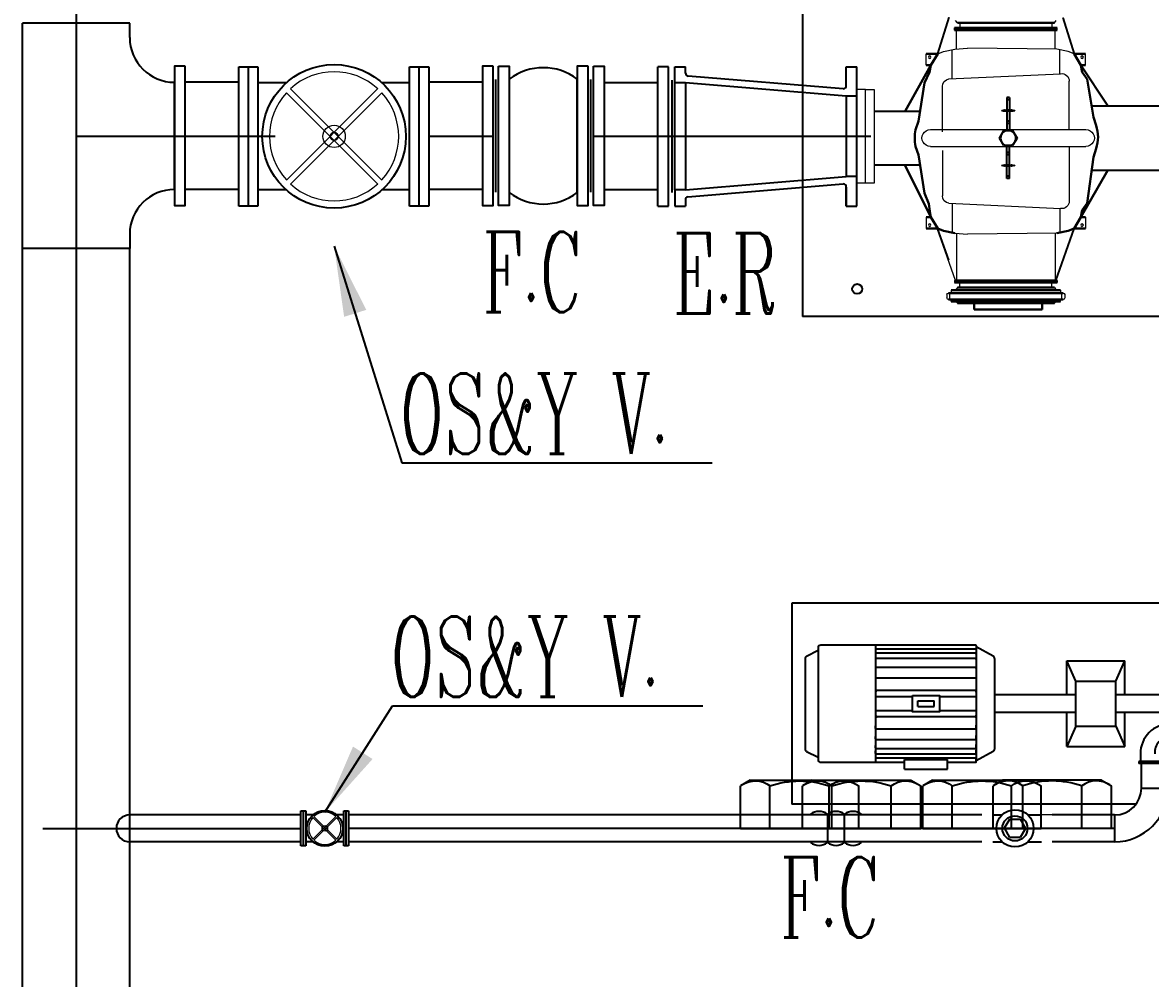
# Model space of a CAD drawing. Extents: x 846 to 947, y 375 to 797.
# Drawn here: x 859.81 to 862.209, y 431.456 to 433.489 of the extents above; entities that cross this region are included whole.
import ezdxf

# ---------------------------------------------------------------- set-up
doc = ezdxf.new("R2010")
doc.units = 0
doc.header["$MEASUREMENT"] = 0
doc.linetypes.add('PHANTOM', pattern=[63.5, 31.75, -6.35, 6.35, -6.35, 6.35, -6.35])
for name, color, linetype in [('AX', 3, 'PHANTOM'), ('BEAM', 7, 'CONTINUOUS'), ('fire fitting', 6, 'CONTINUOUS'), ('fire sp line', 6, 'CONTINUOUS'), ('HV-TEXT-', 22, 'CONTINUOUS'), ('MNUTS', 11, 'CONTINUOUS'), ('PIPE', 4, 'CONTINUOUS'), ('PLUMB', 4, 'CONTINUOUS')]:
    doc.layers.add(name, color=color, linetype=linetype)
for name, color, linetype, lineweight in [('Dim', 252, 'CONTINUOUS', 0), ('FF-TEXT', 2, 'CONTINUOUS', 20), ('Fire', 1, 'CONTINUOUS', 30), ('HAT', 1, 'CONTINUOUS', 9), ('section', 7, 'CONTINUOUS', 35), ('Wall', 252, 'CONTINUOUS', 30)]:
    doc.layers.add(name, color=color, linetype=linetype, lineweight=lineweight)
doc.styles.add('ROMANC', font='romanc', dxfattribs={"height": 250})
doc.styles.add('STYLE2', font='romand.shx', dxfattribs={"width": 0.8})
doc.dimstyles.new('samo', dxfattribs={"dimtxt": 0.15, "dimasz": 0.15, "dimexe": 0.1, "dimexo": 0.2, "dimgap": 0.09, "dimtad": 1, "dimdec": 0, "dimlfac": 100, "dimdsep": 46, "dimtxsty": 'STYLE2', "dimcen": 0.075, "dimclrd": 34, "dimclre": 34, "dimclrt": 5, "dimadec": 0, "dimazin": 0, "dimtfac": 0.72, "dimtdec": 0, "dimtofl": 0, "dimtmove": 2, "dimatfit": 3, "dimfxl": 0.1, "dimtolj": 1, "dimarcsym": 0})

# ---------------------------------------------------------------- blocks, each defined once
blk = doc.blocks.new('NUT')
at = {"layer": 'MNUTS'}
for p, q in [((-270, 0), (270, 0)), ((270, 0), (270, -194)), ((-270, 0), (-270, -194)), ((-135, 0), (-135, -194)), ((135, 0), (135, -194.1)), ((-225, -220), (-270, -194)), ((225, -220), (270, -194)), ((-225, -220), (225, -220))]:
    blk.add_line(p, q, dxfattribs=at)
for centre, radius, start, end in [((-201.8, -106.7), 110, 236.1889, 307.433), ((0.1, 208.8), 424.9, 251.4608, 288.5114), ((201.8, -106.7), 110, 232.567, 303.8111)]:
    blk.add_arc(centre, radius, start, end, dxfattribs=at)
blk = doc.blocks.new('jk')
at = {"layer": 'section', "lineweight": -3}
h = blk.add_hatch(dxfattribs=at)
h.set_pattern_fill('ANSI31', color=1, scale=0.03, angle=134, style=0)
h.set_pattern_definition([(1, (2250.5196707, 1385.8939432), (6.544652e-05, -0.00374942886), [])])
h.paths.add_polyline_path([(2237.4637, 1284.109), (2237.4637, 1284.0987), (2237.4168, 1284.0987), (2237.4168, 1284.109)])
h.paths.add_polyline_path([(2237.4168, 1284.068), (2237.4168, 1284.0783), (2237.4637, 1284.0783), (2237.4637, 1284.068)])
at = {"layer": 'section', "color": 1, "lineweight": -3}
for p, q in [((2237.4127, 1284.1131), (2237.4127, 1284.109)), ((2237.4127, 1284.1131), (2237.4677, 1284.1131)), ((2237.4127, 1284.109), (2237.4677, 1284.109)), ((2237.4168, 1284.109), (2237.4168, 1284.0987)), ((2237.4637, 1284.109), (2237.4637, 1284.0987)), ((2237.4677, 1284.1131), (2237.4677, 1284.109)), ((2237.3152, 1284.1065), (2237.4152, 1284.1065)), ((2237.3152, 1284.1065), (2237.3152, 1283.1065)), ((2237.4652, 1284.1065), (2237.6902, 1284.1065)), ((2237.4749, 1284.1018), (2237.5305, 1284.1018)), ((2237.5355, 1284.0968), (2237.5355, 1284.0568)), ((2237.6902, 1284.1065), (2237.6902, 1283.8068)), ((2237.4677, 1284.068), (2237.4127, 1284.068)), ((2237.4127, 1284.068), (2237.4127, 1284.0639)), ((2237.4168, 1284.068), (2237.4168, 1284.0783)), ((2237.4637, 1284.068), (2237.4637, 1284.0783)), ((2237.4677, 1284.068), (2237.4677, 1284.0639)), ((2237.4699, 1284.0788), (2237.4699, 1284.0568)), ((2237.5535, 1284.0786), (2237.5355, 1284.0794)), ((2237.5535, 1284.0786), (2237.5651, 1284.0786)), ((2237.5562, 1284.0815), (2237.5558, 1284.0807)), ((2237.5558, 1284.0807), (2237.5558, 1284.0786)), ((2237.564, 1284.0786), (2237.5558, 1284.0786)), ((2237.5562, 1284.0815), (2237.5636, 1284.0815)), ((2237.5578, 1284.0807), (2237.5578, 1284.0786)), ((2237.562, 1284.0807), (2237.562, 1284.0786)), ((2237.5636, 1284.0815), (2237.564, 1284.0807)), ((2237.564, 1284.0807), (2237.564, 1284.0786)), ((2237.5676, 1284.0568), (2237.5676, 1284.0761)), ((2237.3472, 1284.0568), (2237.3472, 1284.0355)), ((2237.6582, 1284.0568), (2237.3472, 1284.0568)), ((2237.3744, 1284.0653), (2237.3731, 1284.063)), ((2237.3731, 1284.063), (2237.3731, 1284.0568)), ((2237.3731, 1284.0568), (2237.3973, 1284.0568)), ((2237.3959, 1284.0653), (2237.3744, 1284.0653)), ((2237.3791, 1284.063), (2237.3791, 1284.0568)), ((2237.3912, 1284.063), (2237.3912, 1284.0568)), ((2237.3959, 1284.0653), (2237.3973, 1284.063)), ((2237.3973, 1284.063), (2237.3973, 1284.0568)), ((2237.4677, 1284.0639), (2237.4127, 1284.0639)), ((2237.4152, 1284.0639), (2237.4152, 1284.0568)), ((2237.4652, 1284.0639), (2237.4652, 1284.0568)), ((2237.4847, 1284.0568), (2237.4847, 1284.0355)), ((2237.4919, 1284.0653), (2237.4906, 1284.063)), ((2237.4906, 1284.063), (2237.4906, 1284.0568)), ((2237.4906, 1284.0568), (2237.5148, 1284.0568)), ((2237.5135, 1284.0653), (2237.4919, 1284.0653)), ((2237.4967, 1284.063), (2237.4967, 1284.0568)), ((2237.5088, 1284.063), (2237.5088, 1284.0568)), ((2237.5135, 1284.0653), (2237.5148, 1284.063)), ((2237.5148, 1284.063), (2237.5148, 1284.0568)), ((2237.5207, 1284.0568), (2237.5207, 1284.0355)), ((2237.6095, 1284.0653), (2237.6082, 1284.063)), ((2237.6082, 1284.063), (2237.6082, 1284.0568)), ((2237.6082, 1284.0568), (2237.6324, 1284.0568)), ((2237.631, 1284.0653), (2237.6095, 1284.0653)), ((2237.6099, 1284.0568), (2237.6099, 1284.0355)), ((2237.6142, 1284.063), (2237.6142, 1284.0568)), ((2237.6263, 1284.063), (2237.6263, 1284.0568)), ((2237.631, 1284.0653), (2237.6324, 1284.063)), ((2237.6324, 1284.063), (2237.6324, 1284.0568)), ((2237.6582, 1284.0568), (2237.6582, 1284.0355)), ((2237.6582, 1284.0355), (2237.3472, 1284.0355)), ((2237.3652, 1284.0355), (2237.3652, 1283.8671)), ((2237.38, 1284.0355), (2237.38, 1283.8671)), ((2237.3903, 1284.0355), (2237.3903, 1283.8671)), ((2237.4975, 1284.0355), (2237.4975, 1283.8671)), ((2237.5079, 1284.0355), (2237.5079, 1283.8671)), ((2237.6151, 1284.0355), (2237.6151, 1283.8671)), ((2237.6254, 1284.0355), (2237.6254, 1283.8671)), ((2237.6402, 1284.0355), (2237.6402, 1283.8671)), ((2237.38, 1284.0018), (2237.3652, 1284.0018)), ((2237.4975, 1284.0018), (2237.3903, 1284.0018)), ((2237.6151, 1284.0018), (2237.5079, 1284.0018)), ((2237.6402, 1284.0018), (2237.6254, 1284.0018)), ((2237.38, 1283.9681), (2237.3652, 1283.9681)), ((2237.4975, 1283.9681), (2237.3903, 1283.9681)), ((2237.6151, 1283.9681), (2237.5079, 1283.9681)), ((2237.6402, 1283.9681), (2237.6254, 1283.9681)), ((2237.38, 1283.9345), (2237.3652, 1283.9345)), ((2237.4975, 1283.9345), (2237.3903, 1283.9345)), ((2237.6151, 1283.9345), (2237.5079, 1283.9345)), ((2237.6402, 1283.9345), (2237.6254, 1283.9345)), ((2237.38, 1283.9008), (2237.3652, 1283.9008)), ((2237.4975, 1283.9008), (2237.3903, 1283.9008)), ((2237.6151, 1283.9008), (2237.5079, 1283.9008)), ((2237.6402, 1283.9008), (2237.6254, 1283.9008)), ((2237.6582, 1283.8671), (2237.3472, 1283.8671)), ((2237.3472, 1283.8671), (2237.3472, 1283.8458)), ((2237.4847, 1283.8671), (2237.4847, 1283.8458)), ((2237.5207, 1283.8671), (2237.5207, 1283.8458)), ((2237.5294, 1283.8671), (2237.5294, 1283.8291)), ((2237.601, 1283.8671), (2237.601, 1283.8291)), ((2237.6099, 1283.8671), (2237.6099, 1283.8458)), ((2237.6582, 1283.8671), (2237.6582, 1283.8458)), ((2237.5294, 1283.8458), (2237.3472, 1283.8458)), ((2237.3731, 1283.8458), (2237.3973, 1283.8458)), ((2237.3731, 1283.8396), (2237.3731, 1283.8458)), ((2237.3744, 1283.8373), (2237.3731, 1283.8396)), ((2237.3959, 1283.8373), (2237.3744, 1283.8373)), ((2237.3791, 1283.8396), (2237.3791, 1283.8458)), ((2237.38, 1283.8373), (2237.38, 1283.8342)), ((2237.3903, 1283.8373), (2237.3903, 1283.8342)), ((2237.3912, 1283.8396), (2237.3912, 1283.8458)), ((2237.3959, 1283.8373), (2237.3973, 1283.8396)), ((2237.3973, 1283.8396), (2237.3973, 1283.8458)), ((2237.4378, 1283.8458), (2237.4378, 1283.8265)), ((2237.4699, 1283.8058), (2237.4699, 1283.8458)), ((2237.4832, 1283.8458), (2237.4832, 1283.8232)), ((2237.4906, 1283.8458), (2237.5148, 1283.8458)), ((2237.4906, 1283.8396), (2237.4906, 1283.8458)), ((2237.4919, 1283.8373), (2237.4906, 1283.8396)), ((2237.5135, 1283.8373), (2237.4919, 1283.8373)), ((2237.495, 1283.8373), (2237.495, 1283.824)), ((2237.4967, 1283.8396), (2237.4967, 1283.8458)), ((2237.4975, 1283.8373), (2237.4975, 1283.8342)), ((2237.5079, 1283.8373), (2237.5079, 1283.8342)), ((2237.5088, 1283.8396), (2237.5088, 1283.8458)), ((2237.5105, 1283.8373), (2237.5105, 1283.824)), ((2237.5135, 1283.8373), (2237.5148, 1283.8396)), ((2237.5148, 1283.8396), (2237.5148, 1283.8458)), ((2237.5223, 1283.8458), (2237.5223, 1283.8232)), ((2237.6582, 1283.8458), (2237.601, 1283.8458)), ((2237.6082, 1283.8458), (2237.6324, 1283.8458)), ((2237.6082, 1283.8396), (2237.6082, 1283.8458)), ((2237.6095, 1283.8373), (2237.6082, 1283.8396)), ((2237.631, 1283.8373), (2237.6095, 1283.8373)), ((2237.6142, 1283.8396), (2237.6142, 1283.8458)), ((2237.6151, 1283.8373), (2237.6151, 1283.8342)), ((2237.6254, 1283.8373), (2237.6254, 1283.8342)), ((2237.6263, 1283.8396), (2237.6263, 1283.8458)), ((2237.631, 1283.8373), (2237.6324, 1283.8396)), ((2237.6324, 1283.8396), (2237.6324, 1283.8458)), ((2237.3825, 1283.8317), (2237.3878, 1283.8317)), ((2237.4519, 1283.824), (2237.4403, 1283.824)), ((2237.4414, 1283.824), (2237.4497, 1283.824)), ((2237.4414, 1283.8219), (2237.4414, 1283.824)), ((2237.4419, 1283.8211), (2237.4414, 1283.8219)), ((2237.4492, 1283.8211), (2237.4419, 1283.8211)), ((2237.4435, 1283.8219), (2237.4435, 1283.824)), ((2237.4476, 1283.8219), (2237.4476, 1283.824)), ((2237.4492, 1283.8211), (2237.4497, 1283.8219)), ((2237.4497, 1283.8219), (2237.4497, 1283.824)), ((2237.4519, 1283.824), (2237.4699, 1283.8232)), ((2237.495, 1283.824), (2237.4832, 1283.8232)), ((2237.4986, 1283.8232), (2237.4832, 1283.8232)), ((2237.495, 1283.824), (2237.5105, 1283.824)), ((2237.4986, 1283.824), (2237.5068, 1283.824)), ((2237.4986, 1283.8219), (2237.4986, 1283.824)), ((2237.499, 1283.8211), (2237.4986, 1283.8219)), ((2237.5064, 1283.8211), (2237.499, 1283.8211)), ((2237.5, 1283.8317), (2237.5054, 1283.8317)), ((2237.5006, 1283.8219), (2237.5006, 1283.824)), ((2237.5048, 1283.8219), (2237.5048, 1283.824)), ((2237.5064, 1283.8211), (2237.5068, 1283.8219)), ((2237.5068, 1283.8219), (2237.5068, 1283.824)), ((2237.5223, 1283.8232), (2237.5068, 1283.8232)), ((2237.5105, 1283.824), (2237.5223, 1283.8232)), ((2237.5319, 1283.8266), (2237.5985, 1283.8266)), ((2237.5355, 1283.8058), (2237.5355, 1283.8266)), ((2237.5402, 1283.8234), (2237.5355, 1283.8232)), ((2237.5402, 1283.8128), (2237.5402, 1283.8266)), ((2237.5652, 1283.8266), (2237.5652, 1283.8128)), ((2237.5902, 1283.8128), (2237.5902, 1283.8266)), ((2237.6176, 1283.8317), (2237.6229, 1283.8317)), ((2237.4749, 1283.8008), (2237.5305, 1283.8008)), ((2237.486, 1283.8008), (2237.486, 1283.7113)), ((2237.5194, 1283.8008), (2237.5194, 1283.7113)), ((2237.5962, 1283.8068), (2237.6104, 1283.8068)), ((2237.6104, 1283.8093), (2237.6145, 1283.8093)), ((2237.6104, 1283.8093), (2237.6104, 1283.7543)), ((2237.6145, 1283.8093), (2237.6145, 1283.7543)), ((2237.6603, 1283.8088), (2237.6145, 1283.8088)), ((2237.6603, 1283.7588), (2237.6603, 1283.8088)), ((2237.5962, 1283.7568), (2237.6104, 1283.7568)), ((2237.6104, 1283.7543), (2237.6145, 1283.7543)), ((2237.6603, 1283.7588), (2237.6145, 1283.7588)), ((2237.6902, 1283.7488), (2237.6902, 1283.1065)), ((2237.486, 1283.7278), (2237.423, 1283.7278)), ((2237.4609, 1283.7113), (2237.423, 1283.7278)), ((2237.423, 1283.6199), (2237.423, 1283.7278)), ((2237.4609, 1283.6363), (2237.4609, 1283.7113)), ((2237.5445, 1283.7113), (2237.4609, 1283.7113)), ((2237.5824, 1283.7278), (2237.5194, 1283.7278)), ((2237.5445, 1283.7113), (2237.5824, 1283.7278)), ((2237.5445, 1283.6363), (2237.5445, 1283.7113)), ((2237.5824, 1283.6199), (2237.5824, 1283.7278)), ((2237.7103, 1283.7088), (2237.7603, 1283.7088)), ((2237.4609, 1283.6363), (2237.423, 1283.6199)), ((2237.5445, 1283.6363), (2237.4609, 1283.6363)), ((2237.486, 1283.6363), (2237.486, 1283.485)), ((2237.5194, 1283.6363), (2237.5194, 1283.485)), ((2237.5445, 1283.6363), (2237.5824, 1283.6199)), ((2237.486, 1283.6199), (2237.423, 1283.6199)), ((2237.5824, 1283.6199), (2237.5194, 1283.6199)), ((2237.4138, 1283.4823), (2237.3963, 1283.4508)), ((2237.4182, 1283.485), (2237.5872, 1283.485)), ((2237.5916, 1283.4823), (2237.6092, 1283.4508)), ((2237.3935, 1283.4493), (2237.3935, 1283.1605)), ((2237.395, 1283.4508), (2237.401, 1283.4508)), ((2237.401, 1283.4508), (2237.401, 1283.2628)), ((2237.4012, 1283.4508), (2237.6092, 1283.4508)), ((2237.4085, 1283.4493), (2237.4085, 1283.2643)), ((2237.41, 1283.4508), (2237.4163, 1283.4508)), ((2237.4186, 1283.4493), (2237.4186, 1283.2643)), ((2237.4201, 1283.4508), (2237.4264, 1283.4508)), ((2237.4354, 1283.4493), (2237.4354, 1283.2643)), ((2237.4369, 1283.4508), (2237.4432, 1283.4508)), ((2237.4549, 1283.4493), (2237.4549, 1283.2643)), ((2237.4564, 1283.4508), (2237.4627, 1283.4508)), ((2237.478, 1283.4478), (2237.478, 1283.2658)), ((2237.4897, 1283.4508), (2237.4897, 1283.3821)), ((2237.5157, 1283.4508), (2237.5157, 1283.3821)), ((2237.5274, 1283.4478), (2237.5274, 1283.2658)), ((2237.549, 1283.4508), (2237.5427, 1283.4508)), ((2237.5505, 1283.4493), (2237.5505, 1283.2643)), ((2237.5685, 1283.4508), (2237.5622, 1283.4508)), ((2237.57, 1283.4493), (2237.57, 1283.2643)), ((2237.5853, 1283.4508), (2237.579, 1283.4508)), ((2237.5868, 1283.4493), (2237.5868, 1283.2643)), ((2237.5954, 1283.4508), (2237.5891, 1283.4508)), ((2237.5969, 1283.4493), (2237.5969, 1283.2643)), ((2237.6104, 1283.4508), (2237.6044, 1283.4508)), ((2237.6044, 1283.4508), (2237.6044, 1283.2628)), ((2237.6119, 1283.3968), (2237.6119, 1283.4493)), ((2237.6065, 1283.3168), (2237.6065, 1283.3968)), ((2237.625, 1283.3968), (2237.6065, 1283.3968)), ((2237.625, 1283.3168), (2237.625, 1283.3968)), ((2237.5078, 1283.3721), (2237.4976, 1283.3721)), ((2237.4976, 1283.3416), (2237.4976, 1283.3721)), ((2237.5078, 1283.3416), (2237.5078, 1283.3721)), ((2237.4897, 1283.3316), (2237.4897, 1283.2628)), ((2237.5078, 1283.3416), (2237.4976, 1283.3416)), ((2237.5157, 1283.3316), (2237.5157, 1283.2628)), ((2237.478, 1283.3168), (2237.478, 1283.2658)), ((2237.4897, 1283.3168), (2237.4897, 1283.2628)), ((2237.5157, 1283.3168), (2237.5157, 1283.2628)), ((2237.625, 1283.3168), (2237.6065, 1283.3168)), ((2237.6119, 1283.1605), (2237.6119, 1283.3168)), ((2237.3935, 1283.2628), (2237.6119, 1283.2628)), ((2237.41, 1283.2628), (2237.4148, 1283.2628)), ((2237.4201, 1283.2628), (2237.4249, 1283.2628)), ((2237.4369, 1283.2628), (2237.4417, 1283.2628)), ((2237.4564, 1283.2628), (2237.4612, 1283.2628)), ((2237.549, 1283.2628), (2237.5442, 1283.2628)), ((2237.5685, 1283.2628), (2237.5637, 1283.2628)), ((2237.5853, 1283.2628), (2237.5805, 1283.2628)), ((2237.5954, 1283.2628), (2237.5906, 1283.2628)), ((2237.3985, 1283.1555), (2237.6069, 1283.1555)), ((2237.4138, 1283.1342), (2237.4027, 1283.1555)), ((2237.5916, 1283.1342), (2237.6027, 1283.1555)), ((2237.4182, 1283.1315), (2237.5872, 1283.1315)), ((2237.3152, 1283.1065), (2237.6902, 1283.1065))]:
    blk.add_line(p, q, dxfattribs=at)
blk.add_lwpolyline([(2237.4876, 1283.3316), (2237.4876, 1283.3821), (2237.5178, 1283.3821), (2237.5178, 1283.3316)], close=True, dxfattribs=at)
for centre, radius, start, end in [((2237.4749, 1284.0968), 0.005, 90, 163.9184), ((2237.5305, 1284.0968), 0.005, 0, 90), ((2237.5564, 1284.0799), 0.00165, 31.503, 97.2589), ((2237.5599, 1284.0784), 0.0031, 48.1897, 131.8103), ((2237.5599, 1284.0784), 0.0031, 48.1897, 131.8103), ((2237.5634, 1284.0799), 0.00165, 82.7411, 148.497), ((2237.5651, 1284.0761), 0.0025, 0, 90), ((2237.375, 1284.0604), 0.00484, 31.503, 97.2589), ((2237.3852, 1284.0562), 0.00907, 48.1897, 131.8103), ((2237.3852, 1284.0562), 0.00907, 48.1897, 131.8103), ((2237.3953, 1284.0604), 0.00484, 82.7411, 148.497), ((2237.4925, 1284.0604), 0.00484, 31.503, 97.2589), ((2237.5027, 1284.0562), 0.00907, 48.1897, 131.8103), ((2237.5027, 1284.0562), 0.00907, 48.1897, 131.8103), ((2237.5129, 1284.0604), 0.00484, 82.7411, 148.497), ((2237.6101, 1284.0604), 0.00484, 31.503, 97.2589), ((2237.6203, 1284.0562), 0.00907, 48.1897, 131.8103), ((2237.6203, 1284.0562), 0.00907, 48.1897, 131.8103), ((2237.6304, 1284.0604), 0.00484, 82.7411, 148.497), ((2237.375, 1283.8422), 0.00484, 262.7411, 328.497), ((2237.3852, 1283.8464), 0.00907, 228.1897, 311.8103), ((2237.3852, 1283.8464), 0.00907, 228.1897, 311.8103), ((2237.3825, 1283.8342), 0.0025, 180, 270), ((2237.3878, 1283.8342), 0.0025, 270, 0), ((2237.3953, 1283.8422), 0.00484, 211.503, 277.2589), ((2237.4925, 1283.8422), 0.00484, 262.7411, 328.497), ((2237.5027, 1283.8464), 0.00907, 228.1897, 311.8103), ((2237.5027, 1283.8464), 0.00907, 228.1897, 311.8103), ((2237.5, 1283.8342), 0.0025, 180, 270), ((2237.5054, 1283.8342), 0.0025, 270, 0), ((2237.5129, 1283.8422), 0.00484, 211.503, 277.2589), ((2237.6101, 1283.8422), 0.00484, 262.7411, 328.497), ((2237.6203, 1283.8464), 0.00907, 228.1897, 311.8103), ((2237.6203, 1283.8464), 0.00907, 228.1897, 311.8103), ((2237.6176, 1283.8342), 0.0025, 180, 270), ((2237.6229, 1283.8342), 0.0025, 270, 0), ((2237.6304, 1283.8422), 0.00484, 211.503, 277.2589), ((2237.4403, 1283.8265), 0.0025, 180, 270), ((2237.4421, 1283.8227), 0.00165, 262.7411, 328.497), ((2237.4455, 1283.8242), 0.0031, 228.1897, 311.8103), ((2237.4455, 1283.8242), 0.0031, 228.1897, 311.8103), ((2237.449, 1283.8227), 0.00165, 211.503, 277.2589), ((2237.4992, 1283.8227), 0.00165, 262.7411, 328.497), ((2237.5027, 1283.8242), 0.0031, 228.1897, 311.8103), ((2237.5027, 1283.8242), 0.0031, 228.1897, 311.8103), ((2237.5062, 1283.8227), 0.00165, 211.503, 277.2589), ((2237.5319, 1283.8291), 0.0025, 180, 270), ((2237.5962, 1283.8128), 0.056, 180, 270), ((2237.5931, 1283.8115), 0.0279, 177.3791, 276.338), ((2237.5962, 1283.8128), 0.006, 180, 270), ((2237.5985, 1283.8291), 0.0025, 270, 0), ((2237.4749, 1283.8058), 0.005, 180, 270), ((2237.5305, 1283.8058), 0.005, 270, 0), ((2237.6603, 1283.7088), 0.1, 0, 90), ((2237.6603, 1283.7088), 0.05, 0, 90), ((2237.4182, 1283.48), 0.005, 90, 152.5052), ((2237.5872, 1283.48), 0.005, 27.4948, 90), ((2237.395, 1283.4493), 0.0015, 90, 180), ((2237.41, 1283.4493), 0.0015, 90, 180), ((2237.4201, 1283.4493), 0.0015, 90, 180), ((2237.4369, 1283.4493), 0.0015, 90, 180), ((2237.4564, 1283.4493), 0.0015, 90, 180), ((2237.481, 1283.4478), 0.003, 90, 180), ((2237.481, 1283.4478), 0.003, 90, 180), ((2237.5244, 1283.4478), 0.003, 0, 90), ((2237.5244, 1283.4478), 0.003, 0, 90), ((2237.549, 1283.4493), 0.0015, 0, 90), ((2237.5685, 1283.4493), 0.0015, 0, 90), ((2237.5853, 1283.4493), 0.0015, 0, 90), ((2237.5954, 1283.4493), 0.0015, 0, 90), ((2237.6104, 1283.4493), 0.0015, 0, 90), ((2237.481, 1283.2658), 0.003, 180, 270), ((2237.481, 1283.2658), 0.003, 180, 270), ((2237.5244, 1283.2658), 0.003, 270, 0), ((2237.5244, 1283.2658), 0.003, 270, 0), ((2237.41, 1283.2643), 0.0015, 180, 270), ((2237.4201, 1283.2643), 0.0015, 180, 270), ((2237.4369, 1283.2643), 0.0015, 180, 270), ((2237.4564, 1283.2643), 0.0015, 180, 270), ((2237.549, 1283.2643), 0.0015, 270, 0), ((2237.5685, 1283.2643), 0.0015, 270, 0), ((2237.5853, 1283.2643), 0.0015, 270, 0), ((2237.5954, 1283.2643), 0.0015, 270, 0), ((2237.3985, 1283.1605), 0.005, 180, 270), ((2237.6069, 1283.1605), 0.005, 270, 0), ((2237.4182, 1283.1365), 0.005, 207.4948, 270), ((2237.5872, 1283.1365), 0.005, 270, 332.5052)]:
    blk.add_arc(centre, radius, start, end, dxfattribs=at)
at = {"layer": 'section', "color": 1, "lineweight": -3, "xscale": 0.0004089813737664, "yscale": 0.0004089813737664, "zscale": 0.0004089813737664, "rotation": 270}
blk.add_blockref('NUT', (2237.4402, 1284.0987), dxfattribs=at)
blk = doc.blocks.new('*E12536868')
at = {"layer": 'PLUMB'}
for centre, radius, start, end in [((445.9, 1787.5), 0.457, 145.2353, 214.7647), ((445.8, 1787.6), 0.26, 108.689, 145.2353), ((445.8, 1787.4), 0.26, 214.7647, 251.311), ((458.9, 1787.6), 0.26, 34.7647, 71.311), ((458.9, 1787.4), 0.26, 288.689, 325.2353), ((458.8, 1787.5), 0.457, 325.2353, 34.7647), ((461.1, 1787.6), 0.26, 108.689, 145.2353), ((461.2, 1787.5), 0.457, 145.2353, 214.7647), ((461.1, 1787.4), 0.26, 214.7647, 251.311), ((474.2, 1787.6), 0.26, 34.7647, 71.311), ((474.2, 1787.4), 0.26, 288.689, 325.2353), ((474.1, 1787.5), 0.457, 325.2353, 34.7647), ((445.9, 1659.7), 0.457, 145.2353, 214.7647), ((445.8, 1659.8), 0.26, 108.689, 145.2353), ((445.8, 1659.6), 0.26, 214.7647, 251.311), ((458.9, 1659.8), 0.26, 34.7647, 71.311), ((458.9, 1659.6), 0.26, 288.689, 325.2353), ((458.8, 1659.7), 0.457, 325.2353, 34.7647), ((461.1, 1659.8), 0.26, 108.689, 145.2353), ((461.2, 1659.7), 0.457, 145.2353, 214.7647), ((461.1, 1659.6), 0.26, 214.7647, 251.311), ((474.2, 1659.8), 0.26, 34.7647, 71.311), ((474.2, 1659.6), 0.26, 288.689, 325.2353), ((474.1, 1659.7), 0.457, 325.2353, 34.7647)]:
    blk.add_arc(centre, radius, start, end, dxfattribs=at)
blk = doc.blocks.new('diesel 750 gpm')
at = {"layer": 'PLUMB'}
h = blk.add_hatch(color=256, dxfattribs=at)
edge = h.paths.add_edge_path()
edge.add_line((1271.1782, 509.0668), (1271.1782, 509.0646))
edge.add_ellipse((1271.1782, 509.0503), major_axis=(-0.0101, 0.0101), ratio=1, start_angle=-45, end_angle=-15)
edge.add_line((1271.171, 509.0627), (1271.1782, 509.0668))
edge = h.paths.add_edge_path()
edge.add_line((1271.1782, 509.0668), (1271.1853, 509.0627))
edge.add_ellipse((1271.1782, 509.0503), major_axis=(0.0101, 0.0101), ratio=1, start_angle=15, end_angle=45)
edge.add_line((1271.1782, 509.0646), (1271.1782, 509.0668))
edge = h.paths.add_edge_path()
edge.add_line((1271.1639, 509.0586), (1271.171, 509.0627))
edge.add_ellipse((1271.1782, 509.0503), major_axis=(0.0101, 0.0101), ratio=1, start_angle=75, end_angle=135)
edge.add_line((1271.1639, 509.0503), (1271.1639, 509.0586))
edge = h.paths.add_edge_path()
edge.add_ellipse((1271.1782, 509.0503), major_axis=(-0.0101, 0.0101), ratio=1, start_angle=45, end_angle=105)
edge.add_line((1271.171, 509.038), (1271.1639, 509.0421))
edge.add_line((1271.1639, 509.0421), (1271.1639, 509.0503))
edge = h.paths.add_edge_path()
edge.add_ellipse((1271.1782, 509.0503), major_axis=(0.0101, 0.0101), ratio=1, start_angle=195, end_angle=225)
edge.add_line((1271.1782, 509.0361), (1271.1782, 509.0339))
edge.add_line((1271.1782, 509.0339), (1271.171, 509.038))
edge = h.paths.add_edge_path()
edge.add_line((1271.1924, 509.0503), (1271.1924, 509.0421))
edge.add_line((1271.1924, 509.0421), (1271.1853, 509.038))
edge.add_ellipse((1271.1782, 509.0503), major_axis=(-0.0101, 0.0101), ratio=1, start_angle=165, end_angle=225)
edge = h.paths.add_edge_path()
edge.add_ellipse((1271.1782, 509.0503), major_axis=(-0.0101, 0.0101), ratio=1, start_angle=135, end_angle=165)
edge.add_line((1271.1853, 509.038), (1271.1782, 509.0339))
edge.add_line((1271.1782, 509.0339), (1271.1782, 509.0361))
edge = h.paths.add_edge_path()
edge.add_line((1271.1853, 509.0627), (1271.1924, 509.0586))
edge.add_line((1271.1924, 509.0586), (1271.1924, 509.0503))
edge.add_ellipse((1271.1782, 509.0503), major_axis=(0.0101, 0.0101), ratio=1, start_angle=315, end_angle=375)
at = {"layer": 'Dim'}
for p, q in [((1271.0879, 508.8004), (1271.2624, 508.8004)), ((1271.0879, 508.7843), (1271.0879, 508.8004)), ((1271.2624, 508.8004), (1271.2624, 508.7843)), ((1271.2624, 508.7843), (1271.0879, 508.7843)), ((1271.0879, 508.7843), (1271.0879, 508.7682)), ((1271.0879, 508.7682), (1271.2624, 508.7682)), ((1271.2624, 508.7843), (1271.2624, 508.7682))]:
    blk.add_line(p, q, dxfattribs=at)
at = {"layer": 'HAT', "color": 1, "lineweight": -3}
for p in [(1271.511, 509.4343), (1269.719, 508.6663)]:
    blk.add_line(p, (1271.511, 508.6663), dxfattribs=at)
at = {"layer": 'HAT'}
for p, q in [((1271.0423, 509.1947), (1271.0209, 509.1947)), ((1271.1624, 508.9052), (1271.1624, 509.1954)), ((1271.1939, 508.9052), (1271.1939, 509.1954)), ((1271.3257, 509.1947), (1271.3471, 509.1947)), ((1270.9532, 509.1531), (1271.0209, 509.1743)), ((1270.9532, 509.1518), (1271.0209, 509.1726)), ((1271.0211, 509.1732), (1271.0167, 509.1624)), ((1271.3469, 509.1732), (1271.3512, 509.1624)), ((1271.4438, 509.1396), (1271.3471, 509.1743)), ((1271.4438, 509.1384), (1271.3471, 509.1726)), ((1271.0167, 509.1624), (1271.0126, 509.141)), ((1271.0584, 509.1464), (1271.0139, 509.1464)), ((1271.0584, 509.1464), (1271.0139, 509.1464)), ((1271.068, 508.9397), (1271.0582, 509.148)), ((1271.1624, 509.1642), (1271.0721, 509.1642)), ((1271.1939, 509.1642), (1271.2959, 509.1642)), ((1271.3, 508.9397), (1271.3098, 509.148)), ((1271.3096, 509.1464), (1271.3541, 509.1464)), ((1271.3512, 509.1624), (1271.3554, 509.141)), ((1271.462, 509.1478), (1271.4675, 509.1478)), ((1271.4794, 509.1504), (1271.4675, 509.1504)), ((1271.4703, 509.1559), (1271.4766, 509.1559)), ((1271.4835, 509.1478), (1271.4794, 509.1478)), ((1270.9634, 509.1365), (1270.9587, 509.1399)), ((1270.9634, 509.1318), (1270.9727, 509.1318)), ((1270.9769, 509.142), (1270.9727, 509.142)), ((1271.0124, 509.1382), (1270.9769, 509.1382)), ((1271.0126, 509.141), (1271.0103, 508.9744)), ((1271.3554, 509.141), (1271.3577, 508.9744)), ((1271.3556, 509.1382), (1271.4438, 509.1382)), ((1271.4438, 509.142), (1271.448, 509.142)), ((1271.4573, 509.1318), (1271.448, 509.1318)), ((1271.4573, 509.1365), (1271.462, 509.1399)), ((1271.4866, 509.1365), (1271.4835, 509.1399)), ((1270.9634, 508.9555), (1270.9587, 508.9521)), ((1270.9634, 508.9601), (1270.9727, 508.9601)), ((1271.0126, 508.9509), (1271.0103, 508.9744)), ((1271.3554, 508.9509), (1271.3577, 508.9744)), ((1271.4573, 508.9601), (1271.448, 508.9601)), ((1271.4573, 508.9555), (1271.462, 508.9521)), ((1271.4866, 508.9555), (1271.4835, 508.9521)), ((1270.9532, 508.9402), (1271.0209, 508.9193)), ((1270.9532, 508.9388), (1271.0209, 508.9177)), ((1270.9769, 508.95), (1270.9727, 508.95)), ((1271.0124, 508.9537), (1270.9769, 508.9537)), ((1271.0167, 508.9295), (1271.0126, 508.9509)), ((1271.0671, 508.9456), (1271.0139, 508.9456)), ((1271.0671, 508.9456), (1271.0139, 508.9456)), ((1271.3009, 508.9456), (1271.3541, 508.9456)), ((1271.4438, 508.9523), (1271.3471, 508.9177)), ((1271.4061, 508.9402), (1271.3471, 508.9193)), ((1271.3512, 508.9295), (1271.3554, 508.9509)), ((1271.3556, 508.9537), (1271.4438, 508.9537)), ((1271.4438, 508.95), (1271.448, 508.95)), ((1271.462, 508.9442), (1271.4675, 508.9442)), ((1271.4794, 508.9416), (1271.4675, 508.9416)), ((1271.4703, 508.936), (1271.4766, 508.936)), ((1271.4835, 508.9442), (1271.4794, 508.9442)), ((1271.0211, 508.9188), (1271.0167, 508.9295)), ((1271.1668, 508.9278), (1271.0819, 508.9278)), ((1271.2012, 508.9278), (1271.2861, 508.9278)), ((1271.3469, 508.9188), (1271.3512, 508.9295)), ((1271.0423, 508.8973), (1271.0209, 508.8973)), ((1271.3257, 508.8973), (1271.3471, 508.8973))]:
    blk.add_line(p, q, dxfattribs=at)
at = {"layer": 'HAT', "color": 1, "lineweight": -3}
blk.add_circle((1271.4598, 508.7687), 0.00927, dxfattribs=at)
at = {"layer": 'HAT', "extrusion": (0, 0, -1)}
for centre, major_axis, start_param, end_param in [((1271.1782, 509.1954), (-0.0111, 0.0111), 5.497787, 8.63938), ((1271.0274, 509.1881), (0.00173, 0.00173), -0.785398, 5.497787), ((1271.3406, 509.1881), (-0.00173, 0.00173), 0.785398, 7.068583), ((1271.0721, 509.1501), (-0.00992, 0.00992), 5.348501, 7.068583), ((1271.2959, 509.1501), (-0.00992, 0.00992), 0.785398, 2.505481), ((1271.4703, 509.1531), (0.00198, 0.00198), 3.926991, 5.497787), ((1271.4766, 509.1531), (-0.00198, 0.00198), 0.785398, 2.356194), ((1271.0819, 508.9418), (0.00992, 0.00992), 2.356194, 3.777705), ((1271.2861, 508.9418), (-0.00992, 0.00992), 2.505481, 3.926991), ((1271.4703, 508.9388), (-0.00198, 0.00198), 3.926991, 5.497787), ((1271.4766, 508.9388), (0.00198, 0.00198), 0.785398, 2.356194), ((1271.0274, 508.9038), (0.00173, 0.00173), -0.785398, 5.497787), ((1271.1782, 508.9052), (0.0111, 0.0111), 0.785398, 3.926991), ((1271.3406, 508.9038), (-0.00173, 0.00173), 0.785398, 7.068583)]:
    blk.add_ellipse(centre, major_axis=major_axis, ratio=1, start_param=start_param, end_param=end_param, dxfattribs=at)
at = {"layer": 'PLUMB'}
for p, q in [((1271.118, 509.2058), (1271.118, 509.3505)), ((1271.2384, 509.2059), (1271.2384, 509.3505)), ((1271.1639, 509.0586), (1271.1782, 509.0668)), ((1271.1782, 509.0668), (1271.1924, 509.0586)), ((1271.1026, 509.0526), (1271.1026, 509.048)), ((1271.1026, 509.0526), (1271.1617, 509.0526)), ((1271.1026, 509.048), (1271.1617, 509.048)), ((1271.1072, 509.0526), (1271.1072, 509.048)), ((1271.1466, 509.0526), (1271.1466, 509.048)), ((1271.1512, 509.0526), (1271.1512, 509.048)), ((1271.1639, 509.0421), (1271.1639, 509.0586)), ((1271.1782, 509.0339), (1271.1639, 509.0421)), ((1271.1924, 509.0421), (1271.1782, 509.0339)), ((1271.1924, 509.0586), (1271.1924, 509.0421)), ((1271.2538, 509.0526), (1271.1946, 509.0526)), ((1271.2538, 509.048), (1271.1947, 509.048)), ((1271.2051, 509.0526), (1271.2051, 509.048)), ((1271.2097, 509.0526), (1271.2097, 509.048)), ((1271.2492, 509.0526), (1271.2492, 509.048)), ((1271.2538, 509.0526), (1271.2538, 509.048)), ((1271.128, 508.8004), (1271.128, 508.8857)), ((1271.2283, 508.8004), (1271.2284, 508.8857))]:
    blk.add_line(p, q, dxfattribs=at)
at = {"layer": 'PLUMB', "extrusion": (0, 0, -1)}
for centre, major_axis, start_param, end_param in [((1271.1424, 509.0565), (0.0118, 0.0118), 3.599977, 4.253176), ((1271.1114, 509.0565), (0.0118, 0.0118), 0.459213, 1.112412), ((1271.1782, 509.0503), (-0.0101, 0.0101), 0.785398, 7.068583), ((1271.245, 509.0565), (-0.0118, 0.0118), 5.170773, 5.823972), ((1271.2139, 509.0565), (-0.0118, 0.0118), 2.03001, 2.683209), ((1271.1424, 509.0442), (-0.0118, 0.0118), 5.171602, 5.824801), ((1271.1269, 509.0503), (0.000434, 0.000434), -0.785398, 5.497787), ((1271.1114, 509.0442), (-0.0118, 0.0118), 2.02918, 2.682379), ((1271.245, 509.0442), (0.0118, 0.0118), 3.600806, 4.254005), ((1271.2295, 509.0503), (0.000434, 0.000434), -0.785398, 5.497787), ((1271.2139, 509.0442), (0.0118, 0.0118), 0.458384, 1.111583)]:
    blk.add_ellipse(centre, major_axis=major_axis, ratio=1, start_param=start_param, end_param=end_param, dxfattribs=at)
at = {"layer": 'Wall'}
for p, q in [((1271.0423, 509.1858), (1271.118, 509.2361)), ((1271.3257, 509.1858), (1271.2384, 509.2361)), ((1271.0684, 509.1975), (1271.1391, 509.2093)), ((1271.1391, 509.2093), (1271.155, 509.2143)), ((1271.2136, 509.2093), (1271.1977, 509.2143)), ((1271.2996, 509.1975), (1271.2136, 509.2093)), ((1271.0209, 509.1726), (1271.0209, 509.1947)), ((1271.0423, 509.1858), (1271.0423, 509.1947)), ((1271.0423, 509.1858), (1271.0553, 509.1883)), ((1271.0553, 509.1883), (1271.0684, 509.1975)), ((1271.3127, 509.1883), (1271.2996, 509.1975)), ((1271.3127, 509.1883), (1271.2996, 509.1975)), ((1271.3257, 509.1858), (1271.3127, 509.1883)), ((1271.3257, 509.1858), (1271.3127, 509.1883)), ((1271.3257, 509.1858), (1271.3257, 509.1947)), ((1271.3471, 509.1726), (1271.3471, 509.1947)), ((1271.0211, 509.1732), (1271.0423, 509.1858)), ((1271.3469, 509.1732), (1271.3257, 509.1858)), ((1271.3469, 509.1732), (1271.3512, 509.1624)), ((1271.3512, 509.1624), (1271.3554, 509.141)), ((1271.462, 508.9744), (1271.462, 509.1478)), ((1271.4675, 508.9744), (1271.4675, 509.1531)), ((1271.4794, 508.9744), (1271.4794, 509.1531)), ((1271.4835, 508.9744), (1271.4835, 509.1478)), ((1270.9634, 508.9744), (1270.9634, 509.1365)), ((1270.9727, 508.9744), (1270.9727, 509.142)), ((1270.9769, 508.9744), (1270.9769, 509.142)), ((1271.4438, 508.9744), (1271.4438, 509.142)), ((1271.448, 508.9744), (1271.448, 509.142)), ((1271.4573, 508.9744), (1271.4573, 509.1365)), ((1271.4866, 508.9744), (1271.4866, 509.1365)), ((1271.4866, 508.9866), (1271.4866, 509.114)), ((1271.4866, 509.114), (1271.4982, 509.114)), ((1271.4982, 509.114), (1271.4982, 508.9866)), ((1271.4982, 508.9866), (1271.4866, 508.9866)), ((1270.9634, 508.9744), (1270.9634, 508.9555)), ((1270.9727, 508.9744), (1270.9727, 508.95)), ((1270.9769, 508.9744), (1270.9769, 508.95)), ((1271.4438, 508.9744), (1271.4438, 508.95)), ((1271.448, 508.9744), (1271.448, 508.95)), ((1271.4573, 508.9744), (1271.4573, 508.9555)), ((1271.462, 508.9744), (1271.462, 508.9442)), ((1271.4675, 508.9744), (1271.4675, 508.9388)), ((1271.4794, 508.9744), (1271.4794, 508.9388)), ((1271.4835, 508.9744), (1271.4835, 508.9442)), ((1271.4866, 508.9744), (1271.4866, 508.9555)), ((1271.3512, 508.9295), (1271.3554, 508.9509)), ((1271.0209, 508.9193), (1271.0209, 508.8973)), ((1271.0211, 508.9188), (1271.0423, 508.9061)), ((1271.3469, 508.9188), (1271.3257, 508.9061)), ((1271.3469, 508.9188), (1271.3512, 508.9295)), ((1271.3471, 508.9193), (1271.3471, 508.8973)), ((1271.0423, 508.9061), (1271.0553, 508.9036)), ((1271.0423, 508.9061), (1271.0423, 508.8973)), ((1271.0423, 508.9061), (1271.128, 508.858)), ((1271.0553, 508.9036), (1271.075, 508.8944)), ((1271.075, 508.8944), (1271.1467, 508.8827)), ((1271.2813, 508.8944), (1271.2096, 508.8827)), ((1271.3257, 508.9061), (1271.2283, 508.8574)), ((1271.301, 508.9023), (1271.2813, 508.8944)), ((1271.3145, 508.9039), (1271.301, 508.9023)), ((1271.3257, 508.9061), (1271.3127, 508.9036)), ((1271.3257, 508.9061), (1271.3127, 508.9036)), ((1271.3257, 508.9061), (1271.3257, 508.8973)), ((1271.1467, 508.8827), (1271.1626, 508.8776)), ((1271.2096, 508.8827), (1271.1937, 508.8776))]:
    blk.add_line(p, q, dxfattribs=at)
at = {"layer": 'Wall', "extrusion": (0, 0, -1)}
for centre, major_axis, start_param, end_param in [((1271.1763, 509.1536), (-0.0455, 0.0455), 0.446901, 1.123895), ((1271.1782, 508.9487), (-0.0514, 0.0514), 3.711566, 4.142415)]:
    blk.add_ellipse(centre, major_axis=major_axis, ratio=1, start_param=start_param, end_param=end_param, dxfattribs=at)
at = {"layer": 'section', "color": 1, "lineweight": -3, "xscale": -0.0008026905860419, "yscale": 0.0008026905860419, "zscale": 0.0008026905829596, "rotation": 270}
blk.add_blockref('*E12536868', (1269.7947, 508.6811), dxfattribs=at)
blk = doc.blocks.new('OS&Y')
at = {"layer": 'AX', "color": 1, "ltscale": 0.25}
for p, q in [((162.191, 693.6274), (162.191, 693.8874)), ((162.5097, 693.6274), (162.5097, 693.8874))]:
    blk.add_line(p, q, dxfattribs=at)
at = {"layer": 'BEAM', "color": 1}
for p, q in [((162.173, 693.8874), (162.2089, 693.8874)), ((162.173, 693.6274), (162.173, 693.8874)), ((162.2089, 693.8874), (162.2089, 693.6274)), ((162.4918, 693.8874), (162.5276, 693.8874)), ((162.4918, 693.6274), (162.4918, 693.8874)), ((162.5276, 693.8874), (162.5276, 693.6274)), ((162.2089, 693.6274), (162.173, 693.6274)), ((162.5276, 693.6274), (162.4918, 693.6274))]:
    blk.add_line(p, q, dxfattribs=at)
blk.add_ellipse((162.351, 693.7574), major_axis=(0.0947, 0.0947), ratio=1, start_param=5.497787, end_param=11.780972, dxfattribs=at)
at = {"layer": 'HAT', "color": 1}
for p, q in [((162.262, 693.6759), (162.4325, 693.8464)), ((162.44, 693.6759), (162.2697, 693.8463)), ((162.4325, 693.6683), (162.262, 693.8388)), ((162.2696, 693.6683), (162.44, 693.8388))]:
    blk.add_line(p, q, dxfattribs=at)
for major_axis, start_param, end_param in [((0.0852, 0.0852), 0.044459, 1.526337), ((-0.0852, 0.0852), 0.044459, 1.526337), ((0.0852, 0.0852), 4.756848, 6.238726), ((0.0852, 0.0852), 4.756848, 6.238726), ((-0.0148, 0.0148), 3.926991, 10.210176), ((0.00536, 0.00536), 5.497787, 11.780972), ((0.0852, 0.0852), 3.186052, 4.66793)]:
    blk.add_ellipse((162.351, 693.7574), major_axis=major_axis, ratio=1, start_param=start_param, end_param=end_param, dxfattribs=at)
at = {"layer": 'PLUMB', "color": 1}
for p, q in [((162.2619, 693.8574), (162.2089, 693.8574)), ((162.4918, 693.8574), (162.4401, 693.8574)), ((162.2619, 693.6574), (162.2089, 693.6574)), ((162.4918, 693.6574), (162.4401, 693.6574))]:
    blk.add_line(p, q, dxfattribs=at)

msp = doc.modelspace()

# ---------------------------------------------------------------- linework, layer by layer
at = {"layer": 'FF-TEXT', "color": 2, "linetype": 'ByBlock'}
for p, q in [((860.3474, 433.2467), (860.0384, 433.2467)), ((860.8112, 433.2467, -0.3721), (860.6744, 433.2467, -0.3721)), ((861.2141, 433.2467, -0.3721), (861.0248, 433.2467, -0.3721)), ((861.9773, 431.8043, -0.4908), (862.0006, 431.8043, -0.4908))]:
    msp.add_line(p, q, dxfattribs=at)
at = {"layer": 'Fire', "linetype": 'ByBlock'}
msp.add_line((860.9903, 433.3683, -0.1931), (860.9903, 433.1273, -0.1931), dxfattribs=at)
at = {"layer": 'fire fitting', "color": 2, "lineweight": -3}
for p, q in [((861.1976, 433.3607, 0.3418), (861.1976, 433.3949, 0.3418)), ((861.2204, 433.3813, 0.3418), (861.2204, 433.3949, 0.3418)), ((861.5624, 433.3545, 0.904), (861.5624, 433.3949, 0.904)), ((861.5624, 433.3949, 0.904), (861.5852, 433.3949, 0.904)), ((861.5852, 433.0985, 0.904), (861.5852, 433.3949, 0.904)), ((861.5558, 433.3477, 0.904), (861.2259, 433.3749, 0.3418)), ((861.1976, 433.1327, 0.3418), (861.1976, 433.3607, 0.3418)), ((861.2204, 433.3607, 0.3418), (861.1976, 433.3607, 0.3418)), ((861.5624, 433.3322, 0.904), (861.2204, 433.3607, 0.3418)), ((861.2204, 433.3607, 0.3418), (861.2204, 433.1327, 0.3418)), ((861.5852, 433.3322, 0.904), (861.5624, 433.3322, 0.904)), ((861.5624, 433.3322, 0.904), (861.5624, 433.1612, 0.904)), ((861.2204, 433.1327, 0.3418), (861.5624, 433.1612, 0.904)), ((861.5852, 433.1612, 0.904), (861.5624, 433.1612, 0.904)), ((861.1976, 433.1327, 0.3418), (861.1976, 433.0985, 0.3418)), ((861.2204, 433.1327, 0.3418), (861.1976, 433.1327, 0.3418)), ((861.2251, 433.1182, 0.3418), (861.5558, 433.1456, 0.904)), ((861.5624, 433.0985, 0.904), (861.5624, 433.1388, 0.904)), ((861.5624, 433.1388, 0.904), (861.5624, 433.0985, 0.904)), ((861.2204, 433.112, 0.3418), (861.2204, 433.0985, 0.3418)), ((861.1976, 433.0985, 0.3418), (861.2204, 433.0985, 0.3418)), ((861.5624, 433.0985, 0.904), (861.5852, 433.0985, 0.904))]:
    msp.add_line(p, q, dxfattribs=at)
for centre, radius, start, end in [((861.227, 433.3814, 0.3418), 0.0066, 180.8466, 260.2599), ((861.5554, 433.3548, 0.904), 0.00707, 273.9815, 358.2633), ((861.5554, 433.1386, 0.904), 0.00707, 1.7367, 86.0185), ((861.227, 433.1119, 0.3418), 0.0066, 106.5123, 179.1534)]:
    msp.add_arc(centre, radius, start, end, dxfattribs=at)
at = {"layer": 'PIPE', "color": 2}
for p, q in [((861.1844, 433.3949, 0.3418), (861.1616, 433.3949, 0.3418)), ((861.1616, 433.0985, 0.3418), (861.1616, 433.3949, 0.3418)), ((861.1844, 433.3949, 0.3418), (861.1616, 433.3949, 0.3418)), ((861.1616, 433.0985, 0.3418), (861.1616, 433.3949, 0.3418)), ((861.1844, 433.0985, 0.3418), (861.1844, 433.3949, 0.3418)), ((861.1844, 433.0985, 0.3418), (861.1844, 433.3949, 0.3418)), ((861.1976, 433.3949, 0.3418), (861.2204, 433.3949, 0.3418)), ((861.1616, 433.0985, 0.3418), (861.1844, 433.0985, 0.3418)), ((861.5226, 431.8049, -0.4908), (861.5226, 431.7447, -0.4908)), ((861.5587, 431.7447, -0.4908), (861.5587, 431.8049, -0.4908))]:
    msp.add_line(p, q, dxfattribs=at)
at = {"layer": 'PIPE', "color": 2, "elevation": -0.1931}
for points in [[(860.8112, 433.396), (860.7884, 433.396), (860.7884, 433.0996), (860.8112, 433.0996)], [(860.8229, 433.396), (860.8457, 433.396), (860.8457, 433.0996), (860.8229, 433.0996)], [(861.0131, 433.396), (860.9903, 433.396), (860.9903, 433.0996), (861.0131, 433.0996)], [(861.0248, 433.396), (861.0476, 433.396), (861.0476, 433.0996), (861.0248, 433.0996)]]:
    msp.add_lwpolyline(points, close=True, dxfattribs=at)
at = {"layer": 'PIPE', "color": 2}
for centre, radius, start, end in [((860.918, 433.2739, -0.1931), 0.1189, 52.5572, 127.4427), ((860.918, 433.2217, -0.1931), 0.1189, 232.5572, 307.4428), ((861.5045, 431.7813, -0.4908), 0.0297, 52.5572, 127.4428), ((861.5406, 431.7813, -0.4908), 0.0297, 52.5572, 127.4428), ((861.5768, 431.7813, -0.4908), 0.0297, 52.5572, 127.4428), ((861.5045, 431.7683, -0.4908), 0.0297, 232.5572, 307.4427), ((861.5406, 431.7683, -0.4908), 0.0297, 232.5572, 307.4427), ((861.5768, 431.7683, -0.4908), 0.0297, 232.5572, 307.4427)]:
    msp.add_arc(centre, radius, start, end, dxfattribs=at)
at = {"layer": 'section', "lineweight": -3}
for p, q in [((859.9244, 433.712), (859.9244, 426.4783)), ((860.3474, 433.2467, 0.1043), (859.9244, 433.2467, -0.0318)), ((860.8112, 433.2467, -0.0685), (860.6744, 433.2467, -0.1125)), ((861.6149, 433.2467, 0.19), (861.0248, 433.2467, 0.0002)), ((861.8742, 431.8033, -0.4908), (861.8938, 431.8033, -0.4908)), ((861.8989, 431.7756, -0.4908), (861.91, 431.7941, -0.4908)), ((861.91, 431.7941, -0.4908), (861.9324, 431.7941, -0.4908)), ((861.9324, 431.7941, -0.4908), (861.9435, 431.7748, -0.4908)), ((861.9486, 431.8033, -0.4908), (861.9773, 431.8033, -0.4908)), ((859.8538, 431.7748, 0.1548), (860.4026, 431.7748, -0.0007)), ((862.1331, 431.7748, -0.4908), (860.5041, 431.7748, -0.0007)), ((861.91, 431.7554, -0.4908), (861.8989, 431.7756, -0.4908)), ((861.9435, 431.7748, -0.4908), (861.9324, 431.7554, -0.4908)), ((861.8742, 431.7463, -0.4908), (861.8938, 431.7463, -0.4908)), ((861.9324, 431.7554, -0.4908), (861.91, 431.7554, -0.4908)), ((861.9486, 431.7463, -0.4908), (861.9773, 431.7463, -0.4908))]:
    msp.add_line(p, q, dxfattribs=at)
at = {"layer": 'section', "color": 1, "lineweight": -3}
for p, q in [((860.0384, 433.4872, -0.0318), (859.8104, 433.4872, -0.0318)), ((859.8104, 433.0084, -0.0318), (859.8104, 433.4872, -0.0318)), ((860.0384, 433.4568, -0.0318), (860.0384, 433.4872, -0.0318)), ((860.1334, 433.1338, -0.0318), (860.1334, 433.3618, -0.0318)), ((860.2702, 433.3618, 0.0936), (860.1562, 433.3618, -0.0698)), ((860.7884, 433.3618, -0.2277), (860.6744, 433.3618, -0.3911)), ((860.8171, 433.1283, -0.1931), (860.8171, 433.3673, -0.1931)), ((861.0189, 433.1283, -0.1931), (861.0189, 433.3673, -0.1931)), ((861.1616, 433.3607, 0.3418), (861.0476, 433.3607, -0.6268)), ((861.1918, 433.1272, 0.3418), (861.1918, 433.3662, 0.3418)), ((861.1918, 433.1272, 0.3418), (861.1918, 433.3662, 0.3418)), ((860.0384, 433.2467), (860.0384, 433.2467)), ((860.0384, 433.2467), (860.0384, 433.2467)), ((860.2702, 433.1338, -0.0698), (860.1562, 433.1338, -0.2914)), ((860.7884, 433.1338, -0.3899), (860.6744, 433.1338, -0.6115)), ((861.1616, 433.1327, -0.4903), (861.0476, 433.1327, -0.7119)), ((860.0384, 433.0388, -0.0318), (860.0384, 433.0084, -0.0318)), ((860.0384, 433.0084, -0.0318), (859.8104, 433.0084, -0.0318)), ((859.8104, 431.0857, -0.0625), (859.8104, 433.0084, -0.0318)), ((860.0384, 431.0553), (860.0384, 433.0084, -0.0318)), ((860.4026, 431.8033, -0.8265), (860.0384, 431.8033)), ((861.6191, 431.8033, -0.6374), (860.5037, 431.8033, -0.6374)), ((861.8508, 431.8033, -0.4908), (861.6182, 431.8033, -0.4908)), ((862.1331, 431.8033, -0.4908), (862.0006, 431.8033, -0.4908)), ((860.4026, 431.7463, -0.8265), (860.0384, 431.7463)), ((861.6191, 431.7463, -0.6374), (860.5037, 431.7463, -0.6374)), ((861.8508, 431.7463, -0.4908), (861.6182, 431.7463, -0.4908)), ((862.1331, 431.7463, -0.4908), (862.0006, 431.7463, -0.4908))]:
    msp.add_line(p, q, dxfattribs=at)
at = {"layer": 'section', "color": 1, "lineweight": -3, "elevation": -0.0318}
msp.add_lwpolyline([(860.1562, 433.396), (860.1334, 433.396), (860.1334, 433.0996), (860.1562, 433.0996)], close=True, dxfattribs=at)
at = {"layer": 'section', "lineweight": -3}
for radius in [0.0395, 0.0268]:
    msp.add_circle((861.9212, 431.7748, -0.4908), radius, dxfattribs=at)
at = {"layer": 'section', "color": 1, "lineweight": -3}
for centre, radius, start, end in [((860.1334, 433.4568, -0.0318), 0.095, 180, 270), ((860.1334, 433.0388, -0.0318), 0.095, 90, 180), ((860.0384, 431.7748), 0.0285, 90, 270)]:
    msp.add_arc(centre, radius, start, end, dxfattribs=at)

# ---------------------------------------------------------------- block references
at = {"layer": 'Fire'}
for p, xscale, yscale, zscale in [((675.3929, -357.6367, -0.1931), 1.140000000000014, 1.140000000000014, 1.140000000000014), ((814.1833, 234.0539, -0.6374), 0.2849999999999682, 0.2849999999999682, 0.2849999999999682)]:
    msp.add_blockref('OS&Y', p, dxfattribs=dict(at, xscale=xscale, yscale=yscale, zscale=zscale))
at = {"layer": 'fire sp line', "xscale": 1.139999999999986, "yscale": 1.139999999999986, "zscale": 1.139999999999986, "rotation": 270}
msp.add_blockref('jk', (-601.2949, 2982.793, -0.4908), dxfattribs=at)
msp.add_blockref('jk', (-601.2949, 2982.793, -0.4908), dxfattribs=at)
at = {"layer": 'section', "linetype": 'ByBlock', "xscale": 1.139999999999986, "yscale": 1.139999999999986, "zscale": 1.139999999999986, "rotation": 270}
msp.add_blockref('diesel 750 gpm', (281.5894, 1882.3863, 0.3418), dxfattribs=at)
at = {"layer": 'section', "lineweight": -3, "rotation": 180}
for p, xscale, yscale, zscale in [((861.4631, 431.7748, -0.4908), -0.0004662387992767, 0.0004662387992340001, 0.0004662387681997), ((861.5949, 431.7748, -0.4908), -0.0004662387992767, 0.0004662387992340001, 0.0004662387681997), ((861.8508, 431.7748, -0.4908), -0.0004662387992767, 0.0004662387992340001, 0.0004662387681997), ((862.0006, 431.7748, -0.4908), 0.0004662387992767, 0.0004662387992767, 0.0004662387992767)]:
    msp.add_blockref('NUT', p, dxfattribs=dict(at, xscale=xscale, yscale=yscale, zscale=zscale))

# ---------------------------------------------------------------- texts
at = {"layer": 'HV-TEXT-', "style": 'ROMANC', "width": 0.59}
for s, p in [('F.C', (860.7884, 432.8724, -0.1931)), ('E.R', (861.1936, 432.8698, -0.0907)), ('OS&Y V.', (860.6122, 432.5713, -0.0579)), ('OS&Y V.', (860.5924, 432.0544, -0.5022)), ('F.C', (861.4215, 431.5426, 0.3516))]:
    msp.add_text(s, height=0.171, dxfattribs=at).set_placement(p)

# ---------------------------------------------------------------- leaders
at = {"layer": 'Fire', "linetype": 'ByBlock'}
for points in [[(860.4731, 433.0134, -0.1931), (860.6174, 432.5521, -0.1931), (861.277, 432.5521, -0.1931)], [(860.4533, 431.8091, -0.6374), (860.5976, 432.0351, -0.6374), (861.2572, 432.0351, -0.6374)]]:
    msp.add_leader(points, dimstyle='samo', override={"dimtad": 0, "dimarcsym": 1}, dxfattribs=at)

doc.saveas('drawing.dxf')
